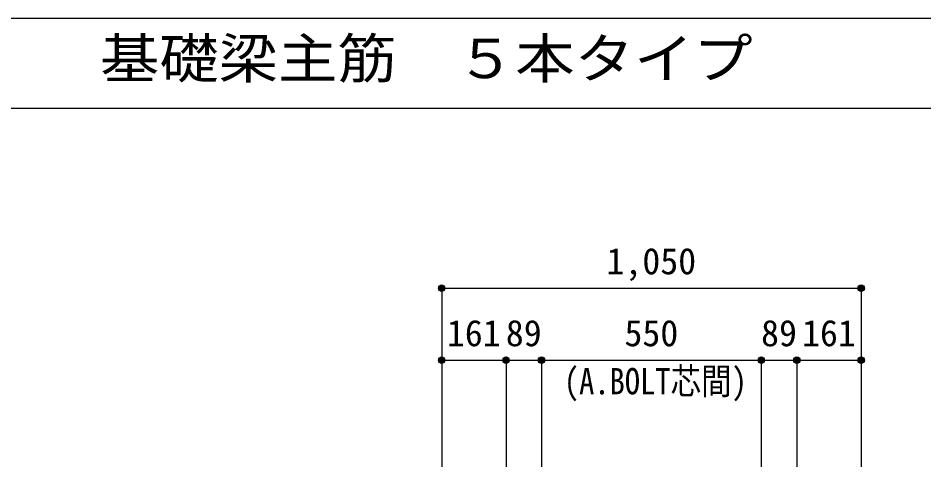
# Model space of a CAD drawing. Units: millimetres at full size, sheet at 1:30. Extents: x -5973 to 5954, y -4195 to 4201.
# Drawn here: x -1033 to 1234, y 3078 to 4201 of the extents above; entities that cross this region are included whole.
import ezdxf
from ezdxf.enums import TextEntityAlignment as Align

# ---------------------------------------------------------------- set-up
doc = ezdxf.new("R2010")
doc.units = ezdxf.units.MM
doc.header["$LTSCALE"] = 30
doc.header["$PDMODE"] = 32
doc.header["$PDSIZE"] = 15
for name, color, linetype in [('0-7', 4, 'Continuous'), ('0-D', 4, 'Continuous'), ('6-7_文字', 7, 'Continuous'), ('F-0_枠', 6, 'Continuous')]:
    doc.layers.add(name, color=color, linetype=linetype)
doc.styles.add('ＭＳ ゴシック', font='')
doc.styles.get('ＭＳ ゴシック').set_extended_font_data('MS Gothic')

msp = doc.modelspace()

# ---------------------------------------------------------------- linework, layer by layer
at = {"layer": '0-D'}
for p, q in [((27.44, 3525.34), (27.44, 3345.34)), ((27.44, 3525.34), (1077.44, 3525.34)), ((27.44, 3525.34), (27.44, 3345.34)), ((1077.44, 3525.34), (1077.44, 3345.34)), ((27.44, 3345.34), (188.44, 3345.34)), ((27.44, 3345.34), (27.44, 3078.3)), ((188.44, 3345.34), (188.44, 3078.3)), ((188.44, 3345.34), (277.44, 3345.34)), ((277.44, 3345.34), (277.44, 3078.3)), ((277.44, 3345.34), (827.44, 3345.34)), ((827.44, 3345.34), (827.44, 3078.3)), ((827.44, 3345.34), (916.44, 3345.34)), ((916.44, 3345.34), (916.44, 3078.3)), ((916.44, 3345.34), (1077.44, 3345.34)), ((1077.44, 3345.34), (1077.44, 3078.3)), ((1077.44, 3345.34), (1077.44, 3078.3))]:
    msp.add_line(p, q, dxfattribs=at)
for centre, radius in [((27.44, 3525.34), 8), ((27.44, 3525.34), 7.2), ((27.44, 3525.34), 6.4), ((27.44, 3525.34), 5.6), ((27.44, 3525.34), 4.8), ((27.44, 3525.34), 4), ((27.44, 3525.34), 3.2), ((27.44, 3525.34), 2.4), ((27.44, 3525.34), 1.6), ((27.44, 3525.34), 0.8), ((1077.44, 3525.34), 8), ((1077.44, 3525.34), 7.2), ((1077.44, 3525.34), 6.4), ((1077.44, 3525.34), 5.6), ((1077.44, 3525.34), 4.8), ((1077.44, 3525.34), 4), ((1077.44, 3525.34), 3.2), ((1077.44, 3525.34), 2.4), ((1077.44, 3525.34), 1.6), ((1077.44, 3525.34), 0.8), ((27.44, 3345.34), 8), ((27.44, 3345.34), 7.2), ((27.44, 3345.34), 6.4), ((27.44, 3345.34), 5.6), ((27.44, 3345.34), 4.8), ((27.44, 3345.34), 4), ((27.44, 3345.34), 3.2), ((27.44, 3345.34), 2.4), ((27.44, 3345.34), 1.6), ((27.44, 3345.34), 0.8), ((188.44, 3345.34), 8), ((188.44, 3345.34), 7.2), ((188.44, 3345.34), 6.4), ((188.44, 3345.34), 5.6), ((188.44, 3345.34), 4.8), ((188.44, 3345.34), 4), ((188.44, 3345.34), 3.2), ((188.44, 3345.34), 2.4), ((188.44, 3345.34), 1.6), ((188.44, 3345.34), 0.8), ((277.44, 3345.34), 8), ((277.44, 3345.34), 7.2), ((277.44, 3345.34), 6.4), ((277.44, 3345.34), 5.6), ((277.44, 3345.34), 4.8), ((277.44, 3345.34), 4), ((277.44, 3345.34), 3.2), ((277.44, 3345.34), 2.4), ((277.44, 3345.34), 1.6), ((277.44, 3345.34), 0.8), ((827.44, 3345.34), 8), ((827.44, 3345.34), 7.2), ((827.44, 3345.34), 6.4), ((827.44, 3345.34), 5.6), ((827.44, 3345.34), 4.8), ((827.44, 3345.34), 4), ((827.44, 3345.34), 3.2), ((827.44, 3345.34), 2.4), ((827.44, 3345.34), 1.6), ((827.44, 3345.34), 0.8), ((916.44, 3345.34), 8), ((916.44, 3345.34), 7.2), ((916.44, 3345.34), 6.4), ((916.44, 3345.34), 5.6), ((916.44, 3345.34), 4.8), ((916.44, 3345.34), 4), ((916.44, 3345.34), 3.2), ((916.44, 3345.34), 2.4), ((916.44, 3345.34), 1.6), ((916.44, 3345.34), 0.8), ((1077.44, 3345.34), 8), ((1077.44, 3345.34), 7.2), ((1077.44, 3345.34), 6.4), ((1077.44, 3345.34), 5.6), ((1077.44, 3345.34), 4.8), ((1077.44, 3345.34), 4), ((1077.44, 3345.34), 3.2), ((1077.44, 3345.34), 2.4), ((1077.44, 3345.34), 1.6), ((1077.44, 3345.34), 0.8)]:
    msp.add_circle(centre, radius, dxfattribs=at)
at = {"layer": '0-D', "color": 7}
for p in [(27.44, 3525.34), (1077.44, 3525.34), (27.44, 3345.34), (188.44, 3345.34), (277.44, 3345.34), (827.44, 3345.34), (916.44, 3345.34), (1077.44, 3345.34)]:
    msp.add_point(p, dxfattribs=at)
at = {"layer": 'F-0_枠'}
msp.add_line((-5972.88, 4201.15), (5954.1, 4201.15), dxfattribs=at)
at = {"layer": 'F-0_枠', "color": 2}
msp.add_line((-5972.88, 3976.15), (3723.6, 3976.15), dxfattribs=at)

# ---------------------------------------------------------------- texts
at = {"layer": '0-7', "style": 'ＭＳ ゴシック', "width": 0.85}
msp.add_text('(A.BOLT芯間)', height=65.98, dxfattribs=at).set_placement((333.23, 3239.92), align=Align.BOTTOM_LEFT)
at = {"layer": '0-D', "style": 'ＭＳ ゴシック'}
for s, p in [('1,050', (439.94, 3540.34)), ('161', (40.44, 3360.34)), ('89', (187.94, 3360.34)), ('550', (484.94, 3360.34)), ('89', (826.94, 3360.34)), ('161', (929.44, 3360.34))]:
    msp.add_text(s, height=65.98, dxfattribs=at).set_placement(p, align=Align.BOTTOM_LEFT)
at = {"layer": '6-7_文字', "color": 2, "style": 'ＭＳ ゴシック', "width": 1.1}
msp.add_text('\u3000\u3000基礎梁主筋\u3000５本タイプ', height=98.97, dxfattribs=at).set_placement((-1124.64, 4021.15), align=Align.BOTTOM_LEFT)

doc.saveas('drawing.dxf')
